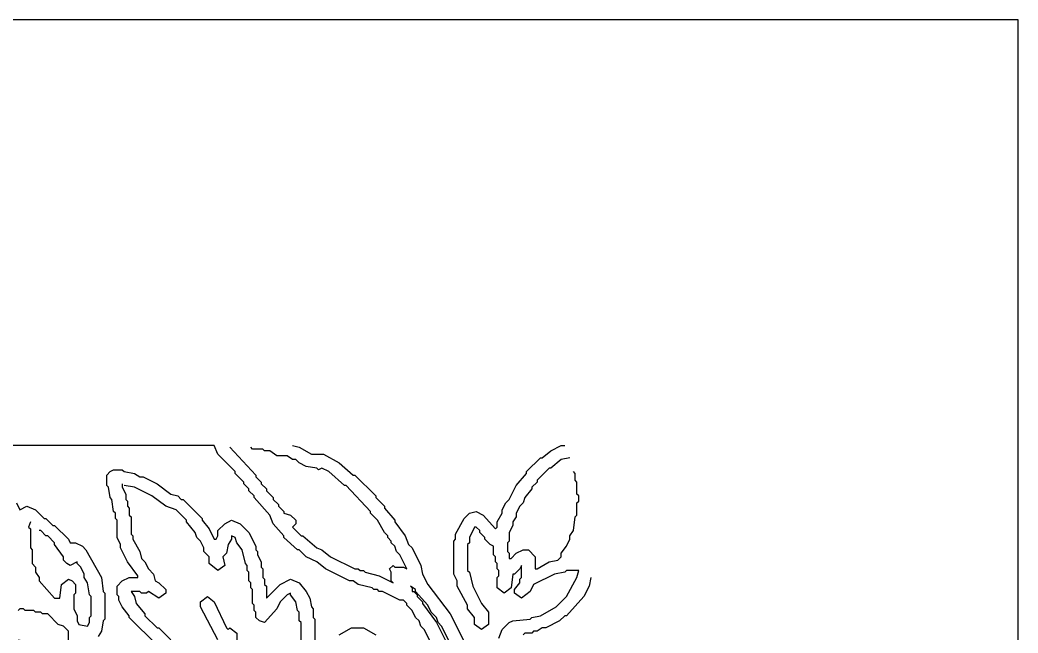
# Model space of a CAD drawing. Header units: metres. Extents: x 80 to 226, y 30 to 176.
# Drawn here: x 177.47 to 226.17, y 146.27 to 176.17 of the extents above; entities that cross this region are included whole.
import ezdxf

# ---------------------------------------------------------------- set-up
doc = ezdxf.new("R2010")
doc.units = ezdxf.units.M

msp = doc.modelspace()

# ---------------------------------------------------------------- linework, layer by layer
for points in [[(80, 30), (226.172, 30), (226.172, 176.172), (80, 176.172)], [(197.875, 145.081), (197.197, 146.435), (197.028, 146.605), (196.943, 146.859), (196.774, 147.028), (196.605, 147.367), (196.351, 147.621), (196.351, 147.705), (196.181, 147.875), (196.012, 147.875), (195.165, 148.298), (194.996, 148.298), (194.911, 148.383), (194.742, 148.383), (194.657, 148.467), (193.98, 148.637), (193.726, 148.806), (193.557, 148.806), (192.371, 149.399), (191.948, 149.737), (191.44, 149.991), (191.101, 150.33), (191.017, 150.33), (190.339, 150.923), (190.339, 151.007), (189.831, 151.6), (189.662, 152.023), (188.9, 152.87), (188.9, 152.955), (188.646, 153.209), (188.646, 153.293), (188.392, 153.547), (188.392, 153.632), (187.969, 154.055), (187.969, 154.14), (187.122, 154.987), (186.953, 155.41), (170.273, 155.41)], [(190.763, 155.41), (191.101, 155.325), (191.694, 154.987), (192.287, 154.987), (193.049, 154.563), (193.726, 153.971), (193.811, 153.971), (194.827, 152.955), (194.827, 152.87), (195.25, 152.447), (195.25, 152.362), (195.758, 151.769), (195.758, 151.685), (196.266, 151.007), (196.435, 150.584), (196.605, 150.415), (197.028, 149.568), (197.113, 149.145), (197.367, 148.637), (198.467, 147.197), (199.483, 145.165)], [(200.838, 146.012), (201.007, 146.435), (201.346, 146.774), (201.515, 146.859), (202.362, 146.943), (202.447, 147.028), (202.87, 147.113), (203.632, 147.536), (204.14, 148.044), (204.648, 148.975), (204.733, 149.314), (204.14, 149.314), (204.055, 149.229), (203.547, 149.145), (202.531, 148.637), (202.362, 148.298), (201.939, 147.959), (201.6, 148.213), (201.6, 148.383), (201.854, 148.721), (201.854, 148.891), (201.939, 148.975), (201.939, 149.568), (201.854, 149.399), (201.6, 149.145), (201.515, 149.145), (201.431, 148.467), (201.092, 148.213), (200.753, 148.467), (200.753, 148.975), (200.838, 149.06), (200.838, 149.314), (200.753, 149.399), (200.753, 149.653), (200.669, 149.737), (200.669, 149.991), (200.584, 150.076), (200.584, 150.499), (200.415, 150.584), (200.161, 150.838), (200.161, 150.923), (199.907, 151.177), (199.907, 151.261), (199.737, 151.431), (199.653, 151.431), (199.399, 150.923), (199.399, 150.669), (199.314, 150.584), (199.314, 149.314), (199.399, 149.229), (199.568, 148.552), (199.991, 147.705), (200.33, 147.282), (200.33, 146.689), (199.991, 146.435), (199.653, 146.689), (199.653, 147.028), (199.314, 147.451), (199.314, 147.621), (198.806, 148.552), (198.806, 148.806), (198.637, 149.145), (198.637, 150.753), (198.721, 150.838), (198.721, 151.092), (199.145, 151.854), (199.399, 152.108), (199.737, 152.193), (200.076, 152.023), (200.669, 151.346), (200.753, 151.431), (200.753, 151.685), (201.007, 152.108), (201.007, 152.277), (201.177, 152.616), (201.346, 152.785), (201.685, 153.463), (202.193, 154.055), (202.193, 154.14), (202.87, 154.817), (202.955, 154.817), (203.378, 155.156), (203.886, 155.41), (204.055, 155.41)], [(187.715, 155.325), (188.985, 153.971), (188.985, 153.886), (189.239, 153.632), (189.239, 153.547), (189.493, 153.293), (189.493, 153.209), (189.831, 152.87), (189.831, 152.785), (190.085, 152.531), (190.085, 152.447), (190.339, 152.193), (190.339, 152.108), (190.678, 152.023), (190.932, 151.769), (190.932, 151.6), (190.763, 151.431), (191.186, 151.007), (191.271, 151.007), (191.948, 150.415), (192.202, 150.33), (192.625, 149.991), (193.811, 149.399), (193.98, 149.399), (194.065, 149.314), (194.234, 149.314), (194.319, 149.229), (194.996, 149.06), (195.673, 148.721), (195.589, 148.806), (195.589, 149.229), (195.504, 149.399), (195.673, 149.568), (195.758, 149.483), (196.181, 149.483), (196.351, 149.399), (196.012, 150.076), (195.843, 150.245), (195.758, 150.499), (195.589, 150.669), (195.589, 150.753), (195.419, 150.923), (195.419, 151.007), (195.25, 151.177), (194.911, 151.769), (194.573, 152.108), (194.573, 152.193), (193.387, 153.463), (193.303, 153.463), (192.541, 154.14), (192.202, 154.309), (192.033, 154.225), (191.948, 154.309), (191.44, 154.394), (191.101, 154.563), (190.932, 154.733), (190.763, 154.733), (190.509, 154.902), (190.001, 154.902), (189.662, 155.156), (189.408, 155.156), (189.323, 155.241), (188.815, 155.241), (188.731, 155.325)], [(204.309, 154.817), (203.886, 154.733), (203.378, 154.309), (203.293, 154.309), (202.701, 153.717), (202.701, 153.632), (202.447, 153.378), (202.447, 153.293), (202.108, 152.87), (202.023, 152.616), (201.854, 152.447), (201.685, 152.108), (201.685, 151.939), (201.515, 151.685), (201.515, 151.515), (201.346, 151.177), (201.346, 150.753), (201.261, 150.669), (201.261, 150.245), (201.346, 150.161), (201.346, 149.907), (201.431, 149.907), (201.685, 150.161), (202.023, 150.33), (202.277, 150.33), (202.616, 149.991), (202.616, 149.399), (202.701, 149.399), (203.293, 149.737), (203.717, 149.822), (203.886, 149.991), (203.886, 150.161), (204.14, 150.499), (204.309, 150.838), (204.309, 151.007), (204.479, 151.261), (204.563, 151.939), (204.648, 152.023), (204.648, 152.616), (204.733, 152.701), (204.733, 152.955), (204.648, 153.039), (204.648, 153.632), (204.563, 153.717), (204.563, 154.055), (204.479, 154.14)], [(184.159, 145.673), (182.804, 147.028), (182.804, 147.113), (182.465, 147.536), (182.296, 147.875), (182.296, 148.044), (182.211, 148.129), (182.211, 148.552), (182.465, 148.806), (182.804, 148.975), (183.227, 148.975), (183.227, 149.06), (182.719, 149.737), (182.381, 150.415), (182.381, 150.584), (182.211, 150.923), (182.211, 151.769), (182.127, 151.854), (182.127, 152.108), (182.042, 152.193), (181.957, 152.785), (181.873, 152.87), (181.788, 153.378), (181.703, 153.463), (181.703, 153.971), (181.873, 154.14), (182.042, 154.225), (182.465, 154.225), (182.55, 154.14), (183.058, 154.055), (183.312, 153.886), (183.481, 153.886), (184.159, 153.547), (184.836, 153.039), (185.175, 152.955), (185.344, 152.785), (185.429, 152.785), (186.36, 151.854), (186.36, 151.769), (186.699, 151.346), (186.953, 150.838), (187.037, 150.838), (187.122, 151.007), (187.122, 151.261), (187.461, 151.6), (187.799, 151.769), (188.223, 151.6), (188.646, 151.177), (188.985, 150.499), (188.985, 150.33), (189.069, 150.245), (189.069, 150.076), (189.239, 149.737), (189.239, 149.483), (189.323, 149.399), (189.323, 148.975), (189.408, 148.891), (189.408, 148.637), (189.493, 148.552), (189.493, 147.959), (190.17, 148.637), (190.678, 148.891), (191.101, 148.721), (191.44, 148.298), (191.609, 147.959), (191.694, 147.536), (191.779, 147.451), (191.779, 147.028), (191.863, 146.943), (191.863, 145.419)], [(182.465, 153.547), (182.465, 153.378), (182.635, 153.039), (182.635, 152.785), (182.719, 152.701), (182.719, 152.447), (182.804, 152.362), (182.804, 152.023), (182.889, 151.939), (182.889, 151.092), (182.973, 151.007), (182.973, 150.838), (183.312, 150.245), (183.397, 149.907), (183.566, 149.737), (183.735, 149.399), (183.989, 149.145), (184.074, 148.806), (184.243, 148.721), (184.582, 148.383), (184.582, 148.213), (184.243, 147.959), (183.735, 148.298), (183.651, 148.213), (183.397, 148.213), (183.312, 148.298), (182.889, 148.298), (183.058, 148.044), (183.143, 147.705), (183.566, 147.197), (183.566, 147.113), (184.159, 146.52), (184.243, 146.52), (184.836, 145.927)], [(191.186, 145.504), (191.186, 146.774), (191.101, 146.859), (191.101, 147.282), (191.017, 147.367), (190.932, 147.79), (190.678, 148.129), (190.678, 148.213), (190.509, 148.129), (190.17, 147.79), (190.001, 147.451), (189.408, 146.774), (189.154, 146.859), (188.985, 147.028), (188.985, 147.282), (188.9, 147.367), (188.9, 147.621), (188.815, 147.705), (188.815, 148.383), (188.731, 148.467), (188.731, 148.721), (188.646, 148.806), (188.646, 149.229), (188.561, 149.314), (188.561, 149.568), (188.477, 149.653), (188.307, 150.33), (188.053, 150.669), (187.969, 150.923), (187.799, 151.007), (187.799, 150.838), (187.63, 150.584), (187.545, 150.161), (187.376, 149.991), (187.461, 149.568), (187.122, 149.314), (186.699, 149.653), (186.699, 149.991), (186.445, 150.245), (186.445, 150.415), (186.275, 150.753), (186.106, 150.923), (186.021, 151.177), (185.598, 151.685), (185.598, 151.769), (185.09, 152.277), (184.582, 152.447), (183.905, 152.955), (183.058, 153.378), (182.55, 153.463)], [(177.301, 152.616), (177.47, 152.277), (177.809, 152.447), (178.232, 152.277), (178.655, 151.854), (178.74, 151.854), (179.079, 151.515), (179.163, 151.515), (179.841, 150.838), (179.925, 150.669), (180.179, 150.669), (180.518, 150.499), (180.687, 150.33), (181.449, 148.975), (181.534, 148.298), (181.619, 148.213), (181.619, 146.943), (181.534, 146.859), (181.449, 146.351), (181.28, 146.097)], [(177.978, 151.685), (177.893, 151.431), (177.978, 151.346), (177.978, 150.415), (178.063, 150.33), (178.063, 149.653), (178.232, 149.483), (178.232, 149.229), (178.401, 148.975), (178.401, 148.806), (179.163, 147.959), (179.417, 147.959), (179.502, 148.637), (179.841, 148.891), (180.01, 148.806), (180.179, 148.637), (180.179, 148.213), (180.095, 148.129), (180.095, 147.451), (180.264, 147.113), (180.264, 146.859), (180.349, 146.689), (180.772, 146.605), (180.857, 146.774), (180.857, 147.028), (180.941, 147.113), (180.941, 148.044), (180.857, 148.129), (180.772, 148.721), (180.603, 148.975), (180.603, 149.145), (180.433, 149.483), (180.264, 149.653), (180.264, 149.737), (179.925, 149.568), (179.756, 149.653), (179.587, 149.822), (179.587, 149.991), (179.163, 150.584), (179.163, 150.669), (178.825, 151.007), (178.74, 151.007), (178.486, 151.261), (178.401, 151.261)], [(198.637, 145.419), (198.044, 146.605), (197.875, 146.774), (197.79, 147.028), (197.536, 147.282), (197.367, 147.621), (196.774, 148.298), (196.774, 148.383), (196.52, 148.552), (196.605, 148.467), (196.605, 148.298), (196.689, 148.298), (196.859, 148.129), (196.859, 148.044), (197.113, 147.79), (197.113, 147.705), (197.79, 146.774), (198.637, 145.081)], [(205.325, 148.975), (205.241, 148.552), (204.987, 148.044), (204.14, 147.113), (204.055, 147.113), (203.801, 146.859), (203.124, 146.52), (202.955, 146.52), (202.701, 146.351), (202.531, 146.351), (202.447, 146.266), (202.108, 146.266), (202.023, 146.181)], [(187.122, 145.927), (186.275, 147.536), (186.275, 147.79), (186.614, 148.044), (186.953, 147.79), (187.545, 146.52), (187.63, 146.435), (187.715, 146.52), (188.053, 146.266), (188.053, 145.419)], [(177.385, 145.927), (177.978, 145.843), (178.063, 145.758), (179.502, 145.758), (179.587, 145.843), (179.841, 145.843), (179.841, 146.351), (179.587, 146.605), (179.333, 146.689), (178.825, 147.197), (178.571, 147.197), (178.486, 147.282), (178.232, 147.282), (178.147, 147.367), (177.724, 147.367), (177.639, 147.451), (177.47, 147.451), (177.385, 147.367)], [(193.049, 146.181), (193.641, 146.52), (194.234, 146.52), (194.827, 146.181)]]:
    msp.add_lwpolyline(points)

doc.saveas('drawing.dxf')
